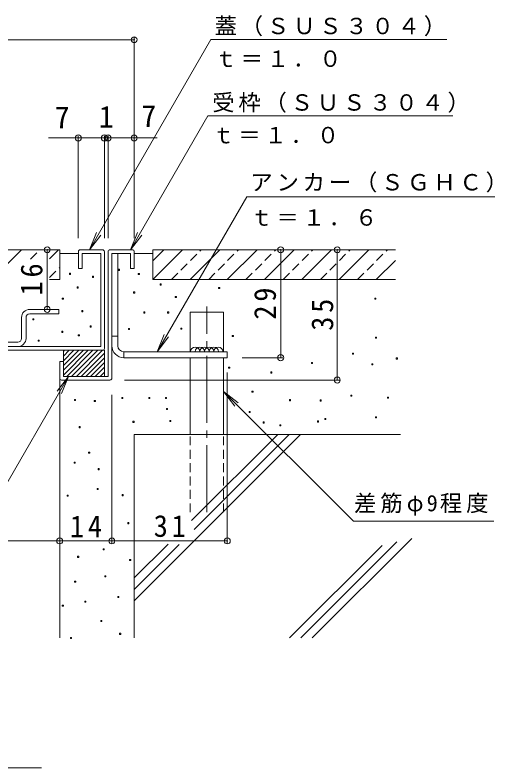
# Model space of a CAD drawing. Units: millimetres at full size. Extents: x -307 to 327, y -274 to 244.
# Drawn here: x 198.4 to 327.3, y 36.9 to 239.2 of the extents above; entities that cross this region are included whole.
import ezdxf
from ezdxf.enums import TextEntityAlignment as Align

# ---------------------------------------------------------------- set-up
doc = ezdxf.new("R2010")
doc.units = ezdxf.units.MM
doc.header["$LTSCALE"] = 2
doc.header["$PDMODE"] = 32
doc.header["$PDSIZE"] = 1.6
doc.linetypes.add('CHAIN2', pattern=[12, 9, -1, 1, -1])
doc.linetypes.add('DASHED1', pattern=[1.8, 1.2, -0.6])
for name, color, linetype, lineweight in [('D-1', 2, 'Continuous', 9), ('D-2', 3, 'Continuous', 9), ('D-3', 2, 'Continuous', 9), ('D-4', 7, 'Continuous', 9), ('D-5', 7, 'Continuous', 9), ('D-6', 7, 'Continuous', 9)]:
    doc.layers.add(name, color=color, linetype=linetype, lineweight=lineweight)
doc.layers.add('D-F', color=2, linetype='Continuous')
doc.styles.add('ＭＳ ゴシック', font='')
doc.styles.get('ＭＳ ゴシック').set_extended_font_data('MS Gothic')

msp = doc.modelspace()

# ---------------------------------------------------------------- linework, layer by layer
at = {"layer": 'D-1'}
for p, q in [((223.902, 176.155), (229.907, 176.155)), ((223.406, 175.655), (223.406, 142.155)), ((224.406, 175.155), (229.407, 175.155)), ((224.406, 141.655), (224.406, 175.155)), ((226.006, 150.367), (226.006, 175.155)), ((229.407, 175.155), (229.407, 171.155)), ((230.406, 175.655), (230.406, 171.155)), ((229.407, 171.155), (230.406, 171.155)), ((224.406, 152.967), (226.006, 152.967)), ((211.407, 146.155), (211.407, 149.155)), ((211.407, 143.776), (216.786, 149.155)), ((211.407, 145.049), (215.513, 149.155)), ((211.407, 146.321), (214.241, 149.155)), ((211.407, 148.867), (211.695, 149.155)), ((211.407, 142.503), (218.059, 149.155)), ((211.408, 147.596), (212.968, 149.155)), ((212.332, 142.155), (219.332, 149.155)), ((213.605, 142.155), (220.605, 149.155)), ((214.877, 142.155), (221.877, 149.155)), ((216.15, 142.155), (222.407, 148.412)), ((221.907, 149.155), (222.407, 149.155)), ((222.407, 142.155), (222.407, 149.155)), ((227.606, 148.767), (227.606, 147.167)), ((227.606, 148.767), (255.406, 148.767)), ((210.406, 141.655), (210.406, 146.155)), ((211.407, 146.155), (210.406, 146.155)), ((211.407, 146.155), (211.407, 142.155)), ((217.423, 142.155), (222.407, 147.139)), ((218.696, 142.155), (222.407, 145.866)), ((219.968, 142.155), (222.407, 144.594)), ((211.407, 142.155), (223.406, 142.155)), ((221.241, 142.155), (222.407, 143.321)), ((223.906, 141.155), (210.906, 141.155))]:
    msp.add_line(p, q, dxfattribs=at)
msp.add_lwpolyline([(227.606, 147.167), (255.406, 147.167), (255.406, 148.767)], dxfattribs=at)
for centre, radius, start, end in [((223.906, 175.655), 0.5, 90, 180), ((229.907, 175.655), 0.5, 0, 90), ((227.606, 150.367), 3.2, 180, 270), ((227.606, 150.367), 1.6, 180, 270), ((210.906, 141.655), 0.5, 180, 270), ((223.906, 141.655), 0.5, 270, 0)]:
    msp.add_arc(centre, radius, start, end, dxfattribs=at)
at = {"layer": 'D-2'}
for p, q in [((221.907, 176.155), (215.907, 176.155)), ((215.407, 175.655), (215.407, 171.155)), ((215.407, 174.155), (215.407, 172.955)), ((216.407, 175.155), (216.407, 171.155)), ((221.407, 175.155), (216.407, 175.155)), ((221.407, 175.155), (221.407, 150.155)), ((222.406, 149.655), (222.406, 175.655)), ((216.407, 171.155), (215.407, 171.155)), ((221.407, 150.155), (137.906, 150.155)), ((137.906, 149.155), (221.907, 149.155))]:
    msp.add_line(p, q, dxfattribs=at)
for centre, start, end in [((215.907, 175.655), 90, 180), ((221.907, 175.655), 0, 90), ((221.907, 149.655), 270, 0)]:
    msp.add_arc(centre, 0.5, start, end, dxfattribs=at)
at = {"layer": 'D-3'}
for p, q in [((202.356, 160.155), (210.157, 160.155)), ((210.157, 158.956), (210.157, 160.155)), ((200.157, 157.955), (200.157, 152.355)), ((201.357, 152.355), (201.357, 157.955)), ((202.357, 158.956), (210.157, 158.956)), ((171.157, 151.355), (199.156, 151.355))]:
    msp.add_line(p, q, dxfattribs=at)
for centre, radius, start, end in [((202.356, 157.955), 2.2, 90, 180), ((202.357, 157.955), 1, 90, 180), ((199.156, 152.355), 1, 270, 0), ((199.157, 152.355), 2.2, 270, 0)]:
    msp.add_arc(centre, radius, start, end, dxfattribs=at)
at = {"layer": 'D-4'}
for p, q in [((230.399, 179.272), (230.399, 233.191)), ((30.407, 232.591), (230.399, 232.591)), ((215.399, 179.272), (215.399, 206.813)), ((215.399, 206.813), (215.399, 179.272)), ((222.399, 179.272), (222.399, 206.813)), ((223.399, 179.272), (223.399, 206.813)), ((215.399, 206.213), (207.434, 206.213)), ((207.04, 176.155), (207.04, 160.155)), ((269.747, 176.155), (269.747, 147.167)), ((284.935, 141.155), (284.935, 176.155)), ((270.347, 147.167), (259.406, 147.167)), ((255.406, 143.167), (255.406, 97.331)), ((227.81, 141.155), (285.535, 141.155)), ((224.406, 137.155), (224.406, 97.331)), ((210.406, 97.931), (50.407, 97.931)), ((224.406, 97.931), (210.406, 97.931)), ((255.406, 97.931), (224.406, 97.931))]:
    msp.add_line(p, q, dxfattribs=at)
msp.add_lwpolyline([(215.399, 206.213), (222.399, 206.213), (223.399, 206.213), (230.399, 206.213), (236.607, 206.213)], dxfattribs=at)
for p in [(230.399, 232.591), (215.399, 206.213), (215.399, 206.213), (222.399, 206.213), (223.399, 206.213), (230.399, 206.213), (207.04, 176.155), (269.747, 176.155), (284.935, 176.155), (207.04, 160.155), (269.747, 147.167), (284.935, 141.155), (210.406, 97.931), (224.406, 97.931), (255.406, 97.931)]:
    msp.add_point(p, dxfattribs=at)
at = {"layer": 'D-5'}
for p, q in [((250.989, 232.654), (218.37, 176.155)), ((250.989, 232.654), (314.397, 232.654)), ((250.145, 212.123), (229.379, 176.155)), ((250.145, 212.123), (316.012, 212.123)), ((260.61, 190.414), (236.565, 148.767)), ((260.61, 190.414), (327.279, 190.414)), ((218.37, 176.155), (220.283, 180.775)), ((218.37, 176.155), (221.413, 180.122)), ((229.379, 176.155), (231.292, 180.775)), ((229.379, 176.155), (232.423, 180.122)), ((236.565, 148.767), (238.478, 153.387)), ((236.565, 148.767), (239.609, 152.734)), ((212.784, 142.155), (176.445, 79.215)), ((212.784, 142.155), (209.74, 138.189)), ((212.784, 142.155), (210.87, 137.536)), ((254.399, 138.126), (257.442, 134.159)), ((254.399, 138.126), (258.365, 135.082)), ((67.3, 36.927), (205.509, 36.927))]:
    msp.add_line(p, q, dxfattribs=at)
msp.add_lwpolyline([(254.399, 138.126), (289.328, 103.196), (326.993, 103.196)], dxfattribs=at)
at = {"layer": 'D-6', "color": 6}
for p, q in [((210.407, 176.155), (156.539, 176.155)), ((192.116, 168.155), (200.116, 176.155)), ((207.686, 173.725), (210.116, 176.155)), ((210.407, 168.155), (210.407, 176.155)), ((235.406, 173.155), (238.407, 176.155)), ((235.406, 168.155), (243.407, 176.155)), ((235.406, 176.155), (235.406, 168.155)), ((300.536, 176.155), (235.406, 176.155)), ((245.406, 168.155), (253.407, 176.155)), ((255.406, 168.155), (263.406, 176.155)), ((265.406, 168.155), (273.406, 176.155)), ((275.406, 168.155), (283.406, 176.155)), ((285.406, 168.155), (293.406, 176.155)), ((215.407, 175.155), (210.407, 175.155)), ((235.406, 175.155), (230.406, 175.155)), ((295.406, 168.155), (300.536, 173.285)), ((210.407, 168.155), (207.683, 168.155)), ((235.406, 168.155), (300.536, 168.155)), ((245.399, 159.423), (254.399, 159.423)), ((245.399, 148.767), (245.399, 159.423)), ((254.399, 148.767), (254.399, 159.423)), ((245.399, 126.566), (245.399, 147.167)), ((254.399, 126.566), (254.399, 147.167)), ((210.406, 141.655), (210.406, 71.865)), ((230.399, 126.566), (230.399, 71.865)), ((275.108, 126.566), (230.399, 81.856)), ((301.922, 126.566), (230.399, 126.566)), ((268.988, 126.566), (245.798, 103.375)), ((272.048, 126.566), (246.521, 101.038)), ((300.963, 97.648), (275.181, 71.865)), ((304.943, 98.567), (278.241, 71.865)), ((239.485, 97.063), (230.399, 87.976)), ((242.439, 96.956), (230.399, 84.916)), ((296.983, 96.728), (272.121, 71.865))]:
    msp.add_line(p, q, dxfattribs=at)
at = {"layer": 'D-6', "color": 6, "linetype": 'DASHED1'}
for p, q in [((202.596, 173.635), (205.116, 176.155)), ((240.406, 168.155), (248.406, 176.155)), ((250.406, 168.155), (258.406, 176.155)), ((260.406, 168.155), (268.406, 176.155)), ((270.406, 168.155), (278.406, 176.155)), ((280.406, 168.155), (288.406, 176.155)), ((290.406, 168.155), (298.406, 176.155)), ((207.683, 168.722), (210.407, 171.446)), ((245.399, 105.623), (245.399, 126.566)), ((254.399, 105.623), (254.399, 126.566))]:
    msp.add_line(p, q, dxfattribs=at)
at = {"layer": 'D-6', "color": 6, "linetype": 'CHAIN2'}
msp.add_line((249.899, 105.623), (249.899, 160.943), dxfattribs=at)
at = {"layer": 'D-6'}
for points in [[(226.186, 170.623), (226.186, 170.923), (226.486, 170.923), (226.486, 170.623)], [(213.002, 169.538), (213.002, 169.838), (213.302, 169.838), (213.302, 169.538)], [(219.194, 168.744), (219.194, 169.044), (219.494, 169.044), (219.494, 168.744)], [(231.501, 169.518), (231.501, 169.818), (231.801, 169.818), (231.801, 169.518)], [(215.066, 165.886), (215.066, 166.186), (215.366, 166.186), (215.366, 165.886)], [(237.367, 166.688), (237.367, 166.988), (237.667, 166.988), (237.667, 166.688)], [(253.084, 165.736), (253.084, 166.036), (253.384, 166.036), (253.384, 165.736)], [(230.258, 164.549), (230.258, 164.849), (230.558, 164.849), (230.558, 164.549)], [(211.096, 162.869), (211.096, 163.169), (211.396, 163.169), (211.396, 162.869)], [(241.44, 163.306), (241.44, 163.606), (241.74, 163.606), (241.74, 163.306)], [(295.008, 162.905), (295.008, 163.205), (295.308, 163.205), (295.308, 162.905)], [(216.336, 159.535), (216.336, 159.835), (216.636, 159.835), (216.636, 159.535)], [(232.95, 159.165), (232.95, 159.465), (233.25, 159.465), (233.25, 159.165)], [(239.369, 159.165), (239.369, 159.465), (239.669, 159.465), (239.669, 159.165)], [(203.157, 157.312), (203.157, 157.612), (203.457, 157.612), (203.457, 157.312)], [(210.938, 153.978), (210.938, 154.278), (211.238, 154.278), (211.238, 153.978)], [(218.559, 155.407), (218.559, 155.707), (218.859, 155.707), (218.859, 155.407)], [(228.872, 154.726), (228.872, 155.026), (229.172, 155.026), (229.172, 154.726)], [(242.889, 154.817), (242.889, 155.117), (243.189, 155.117), (243.189, 154.817)], [(204.596, 151.616), (204.596, 151.917), (204.896, 151.917), (204.896, 151.616)], [(215.384, 153.025), (215.384, 153.325), (215.684, 153.325), (215.684, 153.025)], [(256.737, 152.842), (256.737, 153.142), (257.037, 153.142), (257.037, 152.842)], [(295.207, 152.375), (295.207, 152.675), (295.507, 152.675), (295.507, 152.375)], [(289.024, 148.075), (289.024, 148.375), (289.324, 148.375), (289.324, 148.075)], [(277.986, 145.603), (277.986, 145.903), (278.286, 145.903), (278.286, 145.603)], [(300.77, 146.812), (300.77, 147.112), (301.07, 147.112), (301.07, 146.812)], [(255.772, 144.326), (255.772, 144.626), (256.072, 144.626), (256.072, 144.326)], [(294.213, 145.222), (294.213, 145.522), (294.513, 145.522), (294.513, 145.222)], [(267.075, 143.031), (267.075, 143.331), (267.375, 143.331), (267.375, 143.031)], [(262.037, 137.893), (262.037, 138.193), (262.337, 138.193), (262.337, 137.893)], [(214.349, 135.647), (214.349, 135.947), (214.649, 135.947), (214.649, 135.647)], [(219.673, 135.399), (219.673, 135.699), (219.973, 135.699), (219.973, 135.399)], [(227.068, 136.215), (227.068, 136.515), (227.368, 136.515), (227.368, 136.215)], [(234.309, 136.215), (234.309, 136.515), (234.609, 136.515), (234.609, 136.215)], [(238.813, 136.215), (238.813, 136.515), (239.112, 136.515), (239.112, 136.215)], [(272.104, 135.597), (272.104, 135.897), (272.404, 135.897), (272.404, 135.597)], [(280.316, 135.509), (280.316, 135.809), (280.616, 135.809), (280.616, 135.509)], [(288.587, 136.833), (288.587, 137.133), (288.887, 137.133), (288.887, 136.833)], [(298.386, 136.281), (298.386, 136.581), (298.686, 136.581), (298.686, 136.281)], [(239.077, 133.213), (239.077, 133.513), (239.377, 133.513), (239.377, 133.213)], [(261.242, 132.418), (261.242, 132.718), (261.542, 132.718), (261.542, 132.418)], [(230.07, 129.769), (230.07, 130.069), (230.37, 130.069), (230.37, 129.769)], [(239.961, 130.034), (239.961, 130.334), (240.26, 130.334), (240.26, 130.034)], [(265.039, 129.592), (265.039, 129.892), (265.339, 129.892), (265.339, 129.592)], [(279.61, 129.857), (279.61, 130.157), (279.91, 130.157), (279.91, 129.857)], [(281.611, 130.563), (281.611, 130.863), (281.911, 130.863), (281.911, 130.563)], [(295.205, 130.97), (295.205, 131.27), (295.505, 131.27), (295.505, 130.97)], [(215.588, 128.356), (215.588, 128.656), (215.888, 128.656), (215.888, 128.356)], [(269.526, 128.822), (269.526, 129.122), (269.826, 129.122), (269.826, 128.822)], [(218.149, 121.468), (218.149, 121.768), (218.449, 121.768), (218.449, 121.468)], [(214.264, 118.819), (214.264, 119.119), (214.564, 119.119), (214.564, 118.819)], [(220.71, 117.053), (220.71, 117.353), (221.01, 117.353), (221.01, 117.053)], [(220.423, 111.728), (220.423, 112.028), (220.723, 112.028), (220.723, 111.728)], [(212.416, 109.933), (212.416, 110.233), (212.716, 110.233), (212.716, 109.933)], [(227.187, 110.071), (227.187, 110.371), (227.487, 110.371), (227.487, 110.071)], [(228.705, 102.548), (228.705, 102.848), (229.005, 102.848), (229.005, 102.548)], [(222.077, 95.525), (222.077, 95.825), (222.377, 95.825), (222.377, 95.525)], [(215.221, 93.5), (215.221, 93.8), (215.521, 93.8), (215.521, 93.5)], [(229.163, 92.672), (229.163, 92.972), (229.463, 92.972), (229.463, 92.672)], [(214.416, 86.828), (214.416, 87.128), (214.716, 87.128), (214.716, 86.828)], [(222.491, 88.278), (222.491, 88.578), (222.791, 88.578), (222.791, 88.278)], [(226.011, 82.687), (226.011, 82.987), (226.311, 82.987), (226.311, 82.687)], [(217.108, 81.444), (217.108, 81.745), (217.408, 81.745), (217.408, 81.444)], [(211.103, 80.409), (211.103, 80.709), (211.403, 80.709), (211.403, 80.409)], [(221.456, 76.268), (221.456, 76.568), (221.756, 76.568), (221.756, 76.268)], [(226.497, 72.8), (226.497, 73.1), (226.797, 73.1), (226.797, 72.8)], [(213.288, 71.69), (213.288, 71.99), (213.588, 71.99), (213.588, 71.69)]]:
    msp.add_lwpolyline(points, close=True, dxfattribs=at)
at = {"layer": 'D-6', "color": 6}
for centre in [(246.785, 148.767), (248.03, 148.767), (249.276, 148.767), (250.521, 148.767), (251.767, 148.767), (253.012, 148.767)]:
    msp.add_arc(centre, 1.245, 0, 180, dxfattribs=at)

# ---------------------------------------------------------------- texts
at = {"layer": 'D-4', "color": 2, "style": 'ＭＳ ゴシック'}
for s, p in [('7', (209.084, 207.076)), ('1', (220.899, 207.213)), ('7', (232.353, 207.435))]:
    msp.add_text(s, height=5.865, dxfattribs=at).set_placement(p, align=Align.BOTTOM_LEFT)
at = {"layer": 'D-4', "color": 2, "char_height": 5.865, "attachment_point": 7, "rotation": 90, "style": 'ＭＳ ゴシック'}
for s, insert in [('\\T1.27;\\W0.95;29', (268.547, 157.411)), ('\\T1.27;\\W0.95;35', (283.935, 154.405))]:
    msp.add_mtext(s, dxfattribs=dict(at, insert=insert))
at = {"layer": 'D-4', "color": 2, "char_height": 5.865, "attachment_point": 7, "style": 'ＭＳ ゴシック'}
for s, insert in [('\\T1.27;\\W0.95;14', (213.156, 98.931)), ('\\T1.27;\\W0.95;31', (235.656, 98.931))]:
    msp.add_mtext(s, dxfattribs=dict(at, insert=insert))
at = {"layer": 'D-5', "char_height": 4.399, "attachment_point": 7, "style": 'ＭＳ ゴシック'}
for s, insert in [('\\T1.17;蓋（ＳＵＳ３０４）', (252.003, 233.527)), ('\\T1.17;ｔ＝１．０', (252.003, 225.237)), ('\\T1.17;受枠（ＳＵＳ３０４）', (251.367, 212.976)), ('\\T1.17;ｔ＝１．０', (251.367, 204.706)), ('\\T1.17;アンカー（ＳＧＨＣ）', (261.603, 191.539)), ('\\T1.17;ｔ＝１．６', (261.603, 182.57)), ('\\T1.18;差筋φ9程度', (289.416, 104.689))]:
    msp.add_mtext(s, dxfattribs=dict(at, insert=insert))
at = {"layer": 'D-F', "insert": (205.84, 163.905), "char_height": 5.865, "attachment_point": 7, "rotation": 90, "style": 'ＭＳ ゴシック'}
msp.add_mtext('\\T1.27;\\W0.95;16', dxfattribs=at)

doc.saveas('drawing.dxf')
